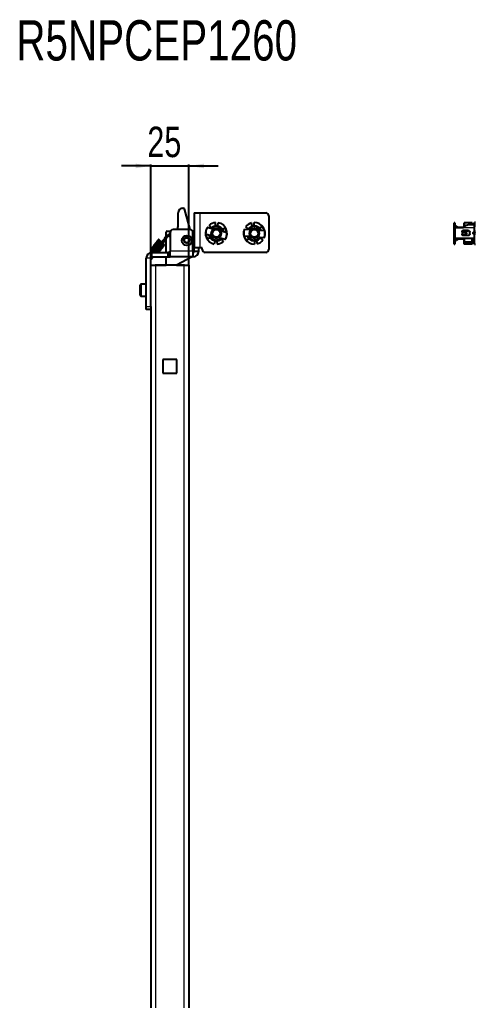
# Model space of a CAD drawing. Header units: millimetres. Extents: x -615 to 971, y 528 to 2003.
# Drawn here: x 114 to 413, y 1358 to 2003 of the extents above; entities that cross this region are included whole.
import ezdxf

# ---------------------------------------------------------------- set-up
doc = ezdxf.new("R2010")
doc.units = ezdxf.units.MM
doc.layers.add('FORMAT', color=7, linetype='Continuous')
doc.styles.add('SLDTEXTSTYLE0', font='TXT', dxfattribs={"width": 0.75})
doc.dimstyles.new('SLDDIMSTYLE1', dxfattribs={"dimtxt": 20, "dimasz": 10, "dimexe": 0, "dimexo": 0.0625, "dimgap": 5, "dimtad": 2, "dimdec": 1, "dimrnd": 1e-09, "dimzin": 12, "dimdsep": 46, "dimtxsty": 'SLDTEXTSTYLE0', "dimsah": 1, "dimcen": 0.09, "dimadec": 0, "dimazin": 3, "dimtfac": 1, "dimtmove": 0, "dimatfit": 0, "dimfxl": 0, "dimfrac": 2, "dimtolj": 1, "dimtzin": 12, "dimarcsym": 0})

# ---------------------------------------------------------------- blocks, each defined once
blk = doc.blocks.new('_D_6')
at = {"layer": 'FORMAT'}
for p, q in [((200.14, 1841.41), (200.14, 1907.52)), ((225.14, 1841.41), (225.14, 1907.52)), ((200.14, 1906.52), (180.91, 1906.52)), ((200.14, 1906.52), (225.14, 1906.52)), ((225.14, 1906.52), (244.37, 1906.52))]:
    blk.add_line(p, q, dxfattribs=at)
for points in [[(200.14, 1906.52), (190.14, 1908.05), (190.14, 1904.98)], [(225.14, 1906.52), (235.14, 1904.98), (235.14, 1908.05)]]:
    blk.add_solid(points, dxfattribs=at)
at = {"layer": 'FORMAT', "insert": (197.86, 1932.3), "char_height": 20, "attachment_point": 1, "style": 'SLDTEXTSTYLE0'}
blk.add_mtext('25', dxfattribs=at)

msp = doc.modelspace()

# ---------------------------------------------------------------- linework, layer by layer
at = {"color": 7, "linetype": 'Continuous', "lineweight": 25}
for p, q in [((218.02, 1866.7), (218.02, 1875.7)), ((221.02, 1878.7), (221.64, 1878.7)), ((222.12, 1878.33), (225.79, 1864.7)), ((228.64, 1875.7), (228.64, 1852.7)), ((228.64, 1875.7), (232.44, 1875.7)), ((232.44, 1875.7), (275.64, 1875.7)), ((242.73, 1867.3), (242.58, 1869.28)), ((244.07, 1867.23), (244.43, 1869.18)), ((266.79, 1867.13), (266.27, 1869.05)), ((268.12, 1867.31), (268.11, 1869.3)), ((277.64, 1873.7), (277.64, 1851.7)), ((399.79, 1869.2), (399.29, 1869.2)), ((399.29, 1868.44), (399.29, 1869.2)), ((399.79, 1868.44), (399.29, 1868.44)), ((399.29, 1865.37), (399.29, 1868.44)), ((399.79, 1869.2), (399.79, 1868.44)), ((399.79, 1868.44), (399.79, 1865.78)), ((406.01, 1869.2), (405.89, 1869)), ((405.89, 1869), (406.01, 1869.2)), ((405.89, 1866.15), (405.89, 1869)), ((406.01, 1869.2), (406.01, 1866.29)), ((411.09, 1869.2), (406.01, 1869.2)), ((411.29, 1869.09), (411.09, 1869.2)), ((411.09, 1868.15), (411.09, 1869.2)), ((411.09, 1869.2), (411.29, 1869.08)), ((411.29, 1869.08), (411.29, 1868.15)), ((413.29, 1869.3), (412.79, 1869.3)), ((412.79, 1868.53), (412.79, 1869.3)), ((412.79, 1867.48), (412.79, 1868.53)), ((412.79, 1868.53), (413.29, 1868.53)), ((210.34, 1860.03), (210.34, 1863.2)), ((210.84, 1863.7), (213.1, 1863.7)), ((212.84, 1862.7), (212.84, 1850.5)), ((225.84, 1864.7), (214.84, 1864.7)), ((227.84, 1850.5), (227.84, 1862.7)), ((236.15, 1861.85), (239.15, 1861.04)), ((237.3, 1865.99), (237.18, 1866.07)), ((240.26, 1865.2), (237.26, 1866)), ((239.76, 1865.95), (238.38, 1867.48)), ((239.45, 1865.41), (239.89, 1865.8)), ((239.76, 1865.95), (239.89, 1865.8)), ((239.89, 1865.8), (240.36, 1865.28)), ((240.22, 1865.43), (240.03, 1865.26)), ((244.02, 1867.26), (242.79, 1867.32)), ((246.74, 1865.45), (246.22, 1864.98)), ((246.51, 1864.91), (246.31, 1864.87)), ((246.33, 1865.08), (246.38, 1865.09)), ((246.89, 1865.58), (246.74, 1865.45)), ((246.89, 1865.58), (247.16, 1865.26)), ((246.91, 1865.2), (249.2, 1865.69)), ((249.1, 1865.46), (247.03, 1865.02)), ((250.13, 1862.56), (247.12, 1863.36)), ((247.77, 1863.62), (247.3, 1863.47)), ((249.1, 1865.46), (249.2, 1865.69)), ((261.7, 1864.84), (261.57, 1864.89)), ((264.76, 1864.61), (261.65, 1864.84)), ((264.12, 1865.26), (262.49, 1866.5)), ((263.92, 1864.67), (264.28, 1865.14)), ((264.12, 1865.26), (264.28, 1865.14)), ((264.28, 1865.14), (264.83, 1864.71)), ((264.68, 1864.84), (264.52, 1864.63)), ((264.76, 1864.77), (264.61, 1864.62)), ((268.06, 1867.33), (266.84, 1867.17)), ((271.07, 1866.06), (270.65, 1865.5)), ((270.74, 1865.62), (270.79, 1865.64)), ((270.95, 1865.49), (270.76, 1865.41)), ((271.2, 1866.22), (271.07, 1866.06)), ((271.2, 1866.22), (271.52, 1865.95)), ((271.28, 1865.85), (273.45, 1866.76)), ((273.39, 1866.51), (271.44, 1865.7)), ((274.94, 1863.85), (271.84, 1864.08)), ((272.43, 1864.46), (271.99, 1864.22)), ((273.39, 1866.51), (273.45, 1866.76)), ((399.3, 1865.37), (399.29, 1865.37)), ((399.29, 1865.28), (399.29, 1865.37)), ((399.29, 1859.42), (399.29, 1865.28)), ((400.49, 1866.94), (399.99, 1866.94)), ((400.49, 1866.67), (399.99, 1866.67)), ((399.99, 1866.67), (399.99, 1866.21)), ((399.99, 1866.21), (400.49, 1866.21)), ((405.59, 1865.8), (399.99, 1865.8)), ((400.49, 1866.21), (400.49, 1866.67)), ((401.99, 1865.8), (401.99, 1866.06)), ((405.81, 1866.06), (401.99, 1866.06)), ((404.69, 1863.25), (404.69, 1863.62)), ((404.69, 1863.25), (404.69, 1861.65)), ((408.49, 1864.09), (405.19, 1864.09)), ((405.19, 1863.9), (408.49, 1863.9)), ((406.75, 1867.14), (405.59, 1865.8)), ((405.89, 1863.17), (405.89, 1863.9)), ((406.01, 1863.9), (406.01, 1863.16)), ((406.98, 1861.91), (407.03, 1861.92)), ((407.62, 1862.46), (407.62, 1862.42)), ((409.69, 1868.15), (411.84, 1868.15)), ((409.69, 1861.97), (409.69, 1862.93)), ((411.79, 1862.37), (411.79, 1862.54)), ((412.34, 1863.08), (412.59, 1863.08)), ((412.34, 1862.99), (412.59, 1862.99)), ((412.34, 1861.86), (412.59, 1861.86)), ((412.34, 1861.82), (412.59, 1861.82)), ((412.49, 1862.99), (412.49, 1861.86)), ((412.59, 1867.64), (412.59, 1865.8)), ((412.79, 1866.04), (412.59, 1866)), ((412.79, 1863.49), (412.79, 1867.48)), ((412.79, 1867.48), (413.29, 1867.48)), ((413.29, 1863.49), (412.79, 1863.49)), ((412.79, 1863.12), (412.79, 1863.49)), ((206.58, 1856.56), (206.97, 1856.25)), ((207.34, 1856.72), (206.95, 1857.03)), ((206.97, 1856.25), (207.05, 1856.19)), ((207.42, 1856.66), (207.34, 1856.72)), ((210.49, 1860.22), (207.7, 1856.69)), ((207.7, 1856.69), (207.7, 1856.69)), ((208.17, 1856.32), (210.96, 1859.85)), ((208.32, 1856), (210.34, 1858.74)), ((210.34, 1860.34), (209.12, 1858.8)), ((210.34, 1849.7), (210.34, 1859.06)), ((210.96, 1859.85), (210.96, 1859.85)), ((239.37, 1859.2), (237.07, 1858.71)), ((237.07, 1858.71), (237.17, 1858.94)), ((237.17, 1858.94), (239.24, 1859.38)), ((238.5, 1860.78), (238.98, 1860.93)), ((239.38, 1858.82), (239.11, 1859.15)), ((239.38, 1858.82), (239.53, 1858.95)), ((239.53, 1858.95), (240.05, 1859.42)), ((239.77, 1859.49), (239.96, 1859.53)), ((239.94, 1859.32), (239.89, 1859.31)), ((242.21, 1857.17), (241.84, 1855.22)), ((242.26, 1857.14), (243.49, 1857.08)), ((243.54, 1857.1), (243.7, 1855.12)), ((246.38, 1858.6), (245.91, 1859.12)), ((246.01, 1859.21), (249.02, 1858.4)), ((246.05, 1858.97), (246.24, 1859.14)), ((246.82, 1858.99), (246.38, 1858.6)), ((246.52, 1858.45), (246.38, 1858.6)), ((246.52, 1858.45), (247.89, 1856.93)), ((248.97, 1858.41), (249.09, 1858.34)), ((261.33, 1860.55), (264.44, 1860.32)), ((264.99, 1858.55), (262.82, 1857.65)), ((262.82, 1857.65), (262.88, 1857.89)), ((262.88, 1857.89), (264.84, 1858.71)), ((263.84, 1859.95), (264.29, 1860.18)), ((265.08, 1858.18), (264.75, 1858.45)), ((265.08, 1858.18), (265.2, 1858.34)), ((265.2, 1858.34), (265.62, 1858.9)), ((265.33, 1858.91), (265.51, 1858.99)), ((265.53, 1858.78), (265.48, 1858.76)), ((268.16, 1857.09), (268.16, 1855.1)), ((268.21, 1857.07), (269.43, 1857.23)), ((269.48, 1857.27), (270, 1855.35)), ((271.99, 1859.26), (271.44, 1859.69)), ((271.51, 1859.63), (271.66, 1859.78)), ((271.52, 1859.79), (274.62, 1859.56)), ((271.6, 1859.57), (271.76, 1859.77)), ((272.35, 1859.73), (271.99, 1859.26)), ((272.15, 1859.14), (271.99, 1859.26)), ((272.15, 1859.14), (273.79, 1857.9)), ((274.57, 1859.56), (274.71, 1859.51)), ((399.29, 1858.36), (399.29, 1859.42)), ((399.79, 1858.36), (399.29, 1858.36)), ((399.29, 1855.28), (399.29, 1858.36)), ((399.79, 1858.97), (399.79, 1858.36)), ((399.79, 1858.36), (399.79, 1855.28)), ((401.99, 1858.95), (399.99, 1858.95)), ((400.49, 1857.74), (399.99, 1857.74)), ((401.99, 1858.34), (401.32, 1858.34)), ((405.59, 1858.6), (401.6, 1858.6)), ((412.59, 1858.95), (401.99, 1858.95)), ((405.81, 1858.34), (401.99, 1858.34)), ((404.69, 1861.27), (404.69, 1861.65)), ((405.19, 1860.93), (408.49, 1860.93)), ((408.49, 1860.78), (405.19, 1860.78)), ((405.59, 1858.95), (405.59, 1858.6)), ((405.89, 1858.25), (405.59, 1858.6)), ((405.61, 1858.95), (405.89, 1858.62)), ((405.89, 1860.93), (405.89, 1861.76)), ((405.89, 1856.61), (405.89, 1858.95)), ((406.01, 1856.53), (405.89, 1856.61)), ((405.89, 1855.4), (405.89, 1856.61)), ((405.89, 1855.4), (406.01, 1855.2)), ((405.89, 1855.4), (405.89, 1855.4)), ((406.01, 1855.2), (405.89, 1855.4)), ((406.01, 1861.78), (406.01, 1860.93)), ((406.01, 1858.95), (406.01, 1856.53)), ((411.09, 1856.53), (406.01, 1856.53)), ((406.01, 1856.53), (406.01, 1855.2)), ((411.09, 1856.53), (411.09, 1858.95)), ((411.29, 1856.57), (411.09, 1856.53)), ((411.09, 1855.2), (411.09, 1856.53)), ((411.29, 1858.95), (411.29, 1856.57)), ((411.29, 1858.05), (412.49, 1858.05)), ((411.84, 1856.63), (411.29, 1856.63)), ((411.29, 1856.57), (411.29, 1855.32)), ((411.29, 1856.25), (411.84, 1856.25)), ((412.49, 1858.97), (412.49, 1858.05)), ((412.79, 1858.36), (412.49, 1858.42)), ((412.79, 1858.1), (412.49, 1858.19)), ((412.59, 1858.4), (412.59, 1858.95)), ((412.59, 1857.13), (412.59, 1857.57)), ((412.59, 1857.13), (412.59, 1856.76)), ((412.79, 1861.8), (412.79, 1861.64)), ((412.79, 1855.1), (412.79, 1861.64)), ((413.29, 1861.64), (412.79, 1861.64)), ((200.2, 1851.5), (200.25, 1851.45)), ((200.52, 1850.93), (200.57, 1850.88)), ((200.6, 1852.01), (200.65, 1851.96)), ((200.94, 1849.7), (211.34, 1849.7)), ((201, 1852.52), (201.05, 1852.47)), ((201.3, 1851.44), (201.28, 1851.58)), ((201.41, 1853.03), (201.46, 1852.98)), ((201.44, 1850.37), (201.83, 1850.06)), ((201.7, 1851.96), (201.68, 1852.1)), ((201.81, 1853.54), (201.86, 1853.49)), ((201.81, 1849.84), (201.94, 1849.74)), ((201.83, 1850.06), (201.91, 1850)), ((201.94, 1849.72), (201.92, 1849.7)), ((202.1, 1852.47), (202.08, 1852.61)), ((202.21, 1854.05), (202.26, 1854)), ((202.5, 1852.99), (202.48, 1853.12)), ((202.56, 1849.7), (202.57, 1849.85)), ((202.66, 1854.94), (202.61, 1854.9)), ((202.61, 1854.57), (202.66, 1854.51)), ((202.9, 1853.51), (202.88, 1853.63)), ((211.34, 1849.7), (211.34, 1846.7)), ((212.84, 1849.7), (211.34, 1849.7)), ((212.84, 1846.7), (212.84, 1850.5)), ((227.84, 1850.5), (227.84, 1846.7)), ((232.44, 1852.7), (228.64, 1852.7)), ((228.64, 1850.5), (228.64, 1852.7)), ((228.64, 1850.5), (231.64, 1850.5)), ((231.64, 1850.5), (231.64, 1852.7)), ((233.94, 1852.7), (232.44, 1852.7)), ((233.94, 1851.7), (233.94, 1852.7)), ((275.64, 1849.7), (235.94, 1849.7)), ((399.79, 1855.28), (399.29, 1855.28)), ((399.29, 1855.2), (399.29, 1855.28)), ((399.29, 1855.2), (399.79, 1855.2)), ((399.79, 1855.28), (399.79, 1855.2)), ((411.09, 1855.2), (406.01, 1855.2)), ((411.09, 1855.2), (411.29, 1855.32)), ((411.29, 1855.32), (411.09, 1855.2)), ((411.29, 1855.32), (411.29, 1855.32)), ((412.79, 1855.1), (413.29, 1855.1)), ((197.14, 1814.2), (197.14, 1845.9)), ((200.66, 1846.65), (200.14, 1845.95)), ((200.14, 1814.2), (200.14, 1845.9)), ((200.14, 1844.94), (200.25, 1845.09)), ((200.2, 1846.22), (200.46, 1846.54)), ((200.25, 1845.09), (201.44, 1846.69)), ((200.25, 1845.09), (200.25, 1845.09)), ((200.94, 1846.7), (211.34, 1846.7)), ((210.34, 1841.4), (210.34, 1846.7)), ((211.34, 1846.7), (212.84, 1846.7)), ((227.84, 1846.7), (212.84, 1846.7)), ((227.34, 1846.7), (217.1, 1841.4)), ((200.14, 1841.4), (203.24, 1841.4)), ((203.24, 1841.41), (202.99, 1841.4)), ((203.24, 1841.41), (210.34, 1841.41)), ((222.04, 1841.4), (203.24, 1841.4)), ((217.12, 1841.41), (222.04, 1841.41)), ((222.04, 1841.4), (225.14, 1841.4)), ((225.14, 1841.4), (225.14, 769.78)), ((193.64, 1828.9), (193.14, 1828.4)), ((193.14, 1821.4), (193.14, 1828.4)), ((197.14, 1828.9), (193.64, 1828.9)), ((193.64, 1828.9), (193.64, 1820.9)), ((193.14, 1821.4), (193.64, 1820.9)), ((193.64, 1820.9), (197.14, 1820.9)), ((197.14, 1812.2), (197.14, 1814.2)), ((200.14, 1812.2), (197.14, 1812.2)), ((200.14, 1814.2), (200.14, 1812.2)), ((200.14, 1812.2), (200.14, 777.4)), ((217.14, 1779.4), (208.14, 1779.4)), ((208.14, 1779.4), (208.14, 1770.4)), ((217.14, 1770.4), (217.14, 1779.4)), ((208.14, 1770.4), (217.14, 1770.4))]:
    msp.add_line(p, q, dxfattribs=at)
at = {"color": 8, "linetype": 'Continuous', "lineweight": 18}
for p, q in [((232.44, 1875.7), (232.44, 1852.7)), ((399.99, 1865.8), (399.99, 1858.95)), ((405.19, 1864.09), (405.19, 1863.9)), ((412.59, 1865.8), (405.59, 1865.8)), ((408.49, 1863.9), (408.49, 1864.09)), ((412.34, 1863.08), (412.34, 1862.99)), ((412.34, 1861.86), (412.34, 1861.82)), ((412.59, 1863.08), (412.59, 1865.8)), ((412.59, 1858.95), (412.59, 1861.82)), ((210.49, 1860.22), (210.49, 1860.22)), ((225.69, 1858.13), (227, 1858.54)), ((399.99, 1858.6), (399.99, 1858.34)), ((405.19, 1860.93), (405.19, 1860.78)), ((408.49, 1860.78), (408.49, 1860.93)), ((411.84, 1856.25), (411.84, 1856.63)), ((200.94, 1846.7), (200.94, 1849.7)), ((227.84, 1850.5), (212.84, 1850.5)), ((200.14, 1845.9), (197.14, 1845.9)), ((203.24, 1841.4), (203.24, 1841.41)), ((203.24, 1841.4), (203.24, 782.03)), ((222.04, 1841.4), (222.04, 1841.41)), ((222.04, 766.88), (222.04, 1841.4)), ((197.14, 1814.2), (200.14, 1814.2))]:
    msp.add_line(p, q, dxfattribs=at)
at = {"color": 7, "linetype": 'Continuous', "lineweight": 25, "flags": 128}
for points in [[(399.99, 1866.06), (399.86, 1866.05), (399.79, 1866.04)], [(206.58, 1856.56), (206.58, 1856.59), (206.6, 1856.65), (206.65, 1856.73), (206.72, 1856.83), (206.8, 1856.91), (206.87, 1856.98), (206.92, 1857.02), (206.95, 1857.03), (206.95, 1857.03)], [(399.99, 1858.6), (399.86, 1858.61), (399.79, 1858.62)], [(399.99, 1858.34), (399.86, 1858.35), (399.79, 1858.37)], [(201.43, 1846.7), (201.44, 1846.69), (201.43, 1846.7)]]:
    msp.add_lwpolyline(points, dxfattribs=at)
at = {"color": 8, "linetype": 'Continuous', "lineweight": 18, "flags": 128}
for points in [[(206.97, 1856.25), (206.97, 1856.25), (206.99, 1856.26), (207.03, 1856.31), (207.09, 1856.39), (207.17, 1856.47), (207.24, 1856.57), (207.29, 1856.64), (207.33, 1856.7), (207.34, 1856.72), (207.34, 1856.72)], [(411.78, 1858.05), (411.77, 1858), (411.77, 1857.86), (411.76, 1857.71), (411.75, 1857.62), (411.75, 1857.62), (411.75, 1857.62)], [(201.94, 1849.72), (201.94, 1849.72), (201.96, 1849.7)]]:
    msp.add_lwpolyline(points, dxfattribs=at)
at = {"color": 7, "linetype": 'Continuous', "lineweight": 25}
for centre, radius in [((243.14, 1862.2), 3.25), ((243.14, 1862.2), 3), ((243.14, 1862.2), 2.5), ((268.14, 1862.2), 3.25), ((268.14, 1862.2), 3), ((268.14, 1862.2), 2.5), ((223.85, 1857.55), 3.3), ((223.84, 1857.7), 1.9), ((223.84, 1857.7), 1.61)]:
    msp.add_circle(centre, radius, dxfattribs=at)
for centre, radius, start, end in [((221.02, 1875.7), 3, 90, 180), ((221.64, 1878.2), 0.5, 15.07946, 90), ((275.64, 1873.7), 2, 0, 90), ((243.14, 1862.2), 7.1, 94.51924, 132.01924), ((243.14, 1862.2), 7.1, 327.01924, 79.51924), ((268.14, 1862.2), 7.1, 105.2121, 142.7121), ((268.14, 1862.2), 7.1, 337.7121, 90.2121), ((210.84, 1863.2), 0.5, 90, 180), ((213.09, 1860.95), 1.25, 101.53696, 137.22264), ((214.84, 1862.7), 2, 90, 180), ((215.02, 1866.7), 3, 318.18969, 0), ((225.84, 1862.7), 2, 0, 90), ((243.14, 1862.2), 7.1, 147.01924, 259.51924), ((243.14, 1862.2), 7, 147.13211, 182.90637), ((243.14, 1862.2), 7, 182.90637, 209.90637), ((243.14, 1862.2), 4.85, 42.01924, 132.01924), ((243.14, 1862.2), 4.15, 132.01924, 133.8162), ((243.14, 1862.2), 4.15, 16.22227, 42.01924), ((243.14, 1862.2), 7, 327.13211, 2.90637), ((243.14, 1862.2), 6.8, 3.45109, 28.6836), ((243.14, 1862.2), 7, 2.90637, 29.90637), ((268.14, 1862.2), 7.1, 157.7121, 270.2121), ((268.14, 1862.2), 7, 157.82497, 193.59922), ((268.14, 1862.2), 4.85, 52.7121, 142.7121), ((268.14, 1862.2), 4.15, 142.7121, 144.50906), ((268.14, 1862.2), 4.15, 26.91513, 52.7121), ((268.14, 1862.2), 6.8, 14.14395, 39.37646), ((268.14, 1862.2), 7, 13.59922, 40.59922), ((268.14, 1862.2), 7, 337.82497, 13.59922), ((399.91, 1865.18), 0.63, 82.85574, 170.36306), ((409.69, 1867.05), 1.1, 89.96184, 100.14326), ((411.95, 1867.49), 0.665, 13.44863, 98.95624), ((412.62, 1865.98), 0.18, 262.85574, 350.36306), ((412.64, 1863.39), 0.306, 260.90956, 299.70981), ((412.76, 1864.05), 1.07, 260.90956, 299.70981), ((412.77, 1859.6), 2.27, 76.59367, 94.39584), ((412.64, 1861.17), 0.648, 76.59367, 94.39584), ((211.74, 1861.89), 4.05, 229.73139, 232.45325), ((213.09, 1860.95), 1.25, 180, 258.46304), ((243.14, 1862.2), 6.8, 183.45109, 208.6836), ((243.14, 1862.2), 4.15, 196.22227, 222.01924), ((243.14, 1862.2), 4.85, 222.01924, 312.01924), ((243.14, 1862.2), 7.1, 274.51924, 312.01924), ((243.14, 1862.2), 4.15, 312.01924, 313.8162), ((268.14, 1862.2), 7, 193.59922, 220.59922), ((268.14, 1862.2), 6.8, 194.14395, 219.37646), ((268.14, 1862.2), 4.15, 206.91513, 232.7121), ((268.14, 1862.2), 4.85, 232.7121, 322.7121), ((268.14, 1862.2), 7.1, 285.2121, 322.7121), ((268.14, 1862.2), 4.15, 322.7121, 324.50906), ((399.9, 1859.57), 0.62, 193.44863, 278.95624), ((411.95, 1857.28), 0.665, 261.04376, 346.55137), ((411.95, 1856.91), 0.665, 261.04376, 346.55137), ((412.62, 1858.78), 0.177, 13.44863, 98.95624), ((412.62, 1858.42), 0.18, 9.63694, 97.14426), ((200.94, 1845.9), 3.8, 90, 180), ((227.84, 1850.5), 0.8, 270, 0), ((227.84, 1850.5), 3.8, 270, 0), ((235.94, 1851.7), 2, 180, 270), ((275.64, 1851.7), 2, 270, 0), ((200.94, 1845.9), 0.8, 90, 180), ((222.04, 1838.31), 3.1, 85.39665, 90)]:
    msp.add_arc(centre, radius, start, end, dxfattribs=at)
at = {"color": 8, "linetype": 'Continuous', "lineweight": 18}
for centre, radius, start, end in [((243.14, 1862.2), 5.05, 94.51924, 132.01924), ((243.14, 1862.2), 4.15, 42.01924, 132.01924), ((243.14, 1862.2), 5.05, 42.01924, 79.51924), ((268.14, 1862.2), 5.05, 105.2121, 142.7121), ((268.14, 1862.2), 4.15, 52.7121, 142.7121), ((268.14, 1862.2), 5.05, 52.7121, 90.2121), ((205.06, 1858.14), 2.78, 315.51114, 327.88924), ((218.61, 1870.02), 17.22, 230.70258, 232.69779), ((213.86, 1863.94), 9.69, 233.04147, 235.05198), ((221.54, 1873.72), 17.44, 230.71125, 232.68088), ((243.14, 1862.2), 5.05, 222.01924, 259.51924), ((243.14, 1862.2), 4.15, 222.01924, 312.01924), ((243.14, 1862.2), 5.05, 274.51924, 312.01924), ((268.14, 1862.2), 5.05, 232.7121, 270.2121), ((268.14, 1862.2), 4.15, 232.7121, 322.7121), ((268.14, 1862.2), 5.05, 285.2121, 322.7121), ((200.85, 1851.1), 1.43, 313.35219, 323.8809), ((200.91, 1851.05), 1.45, 313.37209, 323.96186), ((202.85, 1854.75), 0.295, 115.83441, 267.34716), ((201.79, 1847.37), 2.75, 233.18507, 236.03111)]:
    msp.add_arc(centre, radius, start, end, dxfattribs=at)
at = {"color": 7, "linetype": 'Continuous', "lineweight": 25}
for points, knots in [([(210.96, 1859.85), (211.05, 1859.96), (211.31, 1860.29), (211.71, 1860.82), (212.09, 1861.34), (212.24, 1861.57), (212.3, 1861.68), (212.32, 1861.75), (212.33, 1861.83), (212.32, 1861.89), (212.31, 1861.91)], [0, 0, 0, 0, 0.122972, 0.357795, 0.597296, 0.840144, 0.906241, 0.947144, 0.977555, 1, 1, 1, 1]), ([(242.59, 1867.02), (242.63, 1867.16), (242.67, 1867.33), (242.77, 1867.27), (242.79, 1867.26)], [0, 0, 0, 0, 0.832234, 1, 1, 1, 1]), ([(244.18, 1866.94), (244.16, 1867.08), (244.13, 1867.26), (244.03, 1867.21), (244.01, 1867.2)], [0, 0, 0, 0, 0.8322341, 1, 1, 1, 1]), ([(246.37, 1865.11), (246.59, 1864.83), (246.98, 1864.33), (247.2, 1863.74), (247.3, 1863.47)], [0, 0, 0, 0, 0.559785, 1, 1, 1, 1]), ([(246.74, 1865.45), (246.98, 1865.13), (247.41, 1864.57), (247.66, 1863.91), (247.77, 1863.62)], [0, 0, 0, 0, 0.559866, 1, 1, 1, 1]), ([(266.7, 1866.83), (266.71, 1866.98), (266.73, 1867.16), (266.83, 1867.12), (266.85, 1867.11)], [0, 0, 0, 0, 0.8322341, 1, 1, 1, 1]), ([(268.29, 1867.05), (268.24, 1867.19), (268.17, 1867.36), (268.08, 1867.29), (268.07, 1867.27)], [0, 0, 0, 0, 0.8322341, 1, 1, 1, 1]), ([(270.77, 1865.66), (271.04, 1865.43), (271.52, 1865.01), (271.84, 1864.46), (271.99, 1864.22)], [0, 0, 0, 0, 0.5597848, 1, 1, 1, 1]), ([(271.07, 1866.06), (271.37, 1865.79), (271.89, 1865.32), (272.27, 1864.72), (272.43, 1864.46)], [0, 0, 0, 0, 0.559866, 1, 1, 1, 1]), ([(399.99, 1865.8), (399.99, 1865.8), (399.99, 1865.99), (399.99, 1866.1), (399.99, 1866.21)], [0, 0, 0, 0, 0.000208, 1, 1, 1, 1]), ([(401.99, 1866.06), (401.71, 1866.27), (401.21, 1866.65), (400.71, 1866.85), (400.49, 1866.94)], [0, 0, 0, 0, 0.559911, 1, 1, 1, 1]), ([(401.6, 1865.8), (401.45, 1865.95), (401.08, 1866.3), (400.71, 1866.53), (400.49, 1866.67)], [0, 0, 0, 0, 0.4035618, 1, 1, 1, 1]), ([(401.15, 1865.8), (401.15, 1865.8), (400.93, 1865.99), (400.71, 1866.1), (400.49, 1866.21)], [0, 0, 0, 0, 0.000208, 1, 1, 1, 1]), ([(404.69, 1863.62), (404.7, 1863.68), (404.71, 1863.78), (404.8, 1863.93), (404.92, 1864.03), (405.06, 1864.09), (405.16, 1864.09), (405.19, 1864.09)], [0, 0, 0, 0, 0.2143729, 0.4287785, 0.6425919, 0.8566662, 1, 1, 1, 1]), ([(405.19, 1863.9), (405.14, 1863.89), (405.02, 1863.88), (404.87, 1863.8), (404.76, 1863.69), (404.7, 1863.55), (404.7, 1863.46), (404.69, 1863.43)], [0, 0, 0, 0, 0.214385, 0.428772, 0.643033, 0.856802, 1, 1, 1, 1]), ([(404.69, 1863.25), (405.19, 1863.22), (405.86, 1863.19), (406.76, 1863.04), (407.06, 1862.99), (407.22, 1862.97)], [0, 0, 0, 0, 0.587693, 0.790818, 1, 1, 1, 1]), ([(404.69, 1861.65), (405.19, 1861.69), (405.86, 1861.74), (406.76, 1861.89), (407.06, 1861.92), (407.22, 1861.93)], [0, 0, 0, 0, 0.587693, 0.790818, 1, 1, 1, 1]), ([(406.75, 1867.14), (406.92, 1867.29), (407.27, 1867.59), (408.25, 1867.9), (409.01, 1868.04), (409.5, 1868.13)], [0, 0, 0, 0, 0.254027, 0.526591, 1, 1, 1, 1]), ([(407.62, 1862.46), (407.62, 1862.51), (407.61, 1862.63), (407.53, 1862.78), (407.42, 1862.89), (407.31, 1862.95), (407.24, 1862.96), (407.22, 1862.97)], [0, 0, 0, 0, 0.225883, 0.451767, 0.67765, 0.903524, 1, 1, 1, 1]), ([(407.22, 1861.93), (407.27, 1861.94), (407.36, 1861.96), (407.49, 1862.05), (407.58, 1862.18), (407.62, 1862.31), (407.62, 1862.39), (407.62, 1862.42)], [0, 0, 0, 0, 0.225867, 0.4517344, 0.6775983, 0.9034793, 1, 1, 1, 1]), ([(408.49, 1864.09), (408.63, 1864.08), (408.9, 1864.06), (409.26, 1863.87), (409.53, 1863.58), (409.67, 1863.25), (409.69, 1863.02), (409.69, 1862.93)], [0, 0, 0, 0, 0.213238, 0.42649, 0.63916, 0.849598, 1, 1, 1, 1]), ([(409.69, 1862.73), (409.68, 1862.86), (409.66, 1863.13), (409.46, 1863.48), (409.16, 1863.73), (408.82, 1863.88), (408.59, 1863.89), (408.49, 1863.9)], [0, 0, 0, 0, 0.212376, 0.424979, 0.633479, 0.843609, 1, 1, 1, 1]), ([(408.49, 1860.93), (408.63, 1860.94), (408.9, 1860.97), (409.26, 1861.16), (409.53, 1861.46), (409.67, 1861.8), (409.69, 1862.03), (409.69, 1862.12)], [0, 0, 0, 0, 0.212875, 0.425767, 0.637937, 0.847353, 1, 1, 1, 1]), ([(409.69, 1861.97), (409.68, 1861.84), (409.66, 1861.57), (409.46, 1861.21), (409.16, 1860.95), (408.82, 1860.8), (408.59, 1860.79), (408.49, 1860.78)], [0, 0, 0, 0, 0.2128333, 0.4258501, 0.6355415, 0.8465873, 1, 1, 1, 1]), ([(411.79, 1862.54), (411.8, 1862.6), (411.81, 1862.72), (411.91, 1862.88), (412.04, 1863.01), (412.2, 1863.07), (412.3, 1863.08), (412.34, 1863.08)], [0, 0, 0, 0, 0.214305, 0.42865, 0.642279, 0.856223, 1, 1, 1, 1]), ([(412.34, 1862.99), (412.28, 1862.99), (412.16, 1862.97), (411.99, 1862.88), (411.87, 1862.74), (411.8, 1862.59), (411.8, 1862.49), (411.79, 1862.44)], [0, 0, 0, 0, 0.214319, 0.428642, 0.642812, 0.856387, 1, 1, 1, 1]), ([(411.79, 1862.41), (411.8, 1862.35), (411.81, 1862.22), (411.91, 1862.06), (412.04, 1861.93), (412.2, 1861.87), (412.3, 1861.86), (412.34, 1861.86)], [0, 0, 0, 0, 0.214211, 0.428471, 0.641842, 0.855602, 1, 1, 1, 1]), ([(412.34, 1861.82), (412.28, 1861.82), (412.16, 1861.84), (411.99, 1861.93), (411.87, 1862.07), (411.8, 1862.23), (411.8, 1862.33), (411.79, 1862.37)], [0, 0, 0, 0, 0.214393, 0.428789, 0.643061, 0.856854, 1, 1, 1, 1]), ([(412.79, 1867.01), (412.79, 1866.99), (412.79, 1866.95), (412.77, 1866.9), (412.73, 1866.85), (412.66, 1866.84), (412.62, 1866.83), (412.59, 1866.83)], [0, 0, 0, 0, 0.1953532, 0.3776399, 0.5390508, 0.7822387, 1, 1, 1, 1]), ([(412.79, 1866.72), (412.79, 1866.7), (412.79, 1866.66), (412.77, 1866.61), (412.74, 1866.56), (412.67, 1866.55), (412.62, 1866.55), (412.59, 1866.55)], [0, 0, 0, 0, 0.195302, 0.377541, 0.538909, 0.761383, 1, 1, 1, 1]), ([(203.73, 1855.3), (203.67, 1855.36), (203.52, 1855.49), (203.27, 1855.57), (203.08, 1855.54), (203, 1855.42), (202.97, 1855.19), (203.11, 1855.02), (203.2, 1854.91)], [0, 0, 0, 0, 0.119412, 0.284052, 0.513532, 0.635931, 0.769152, 1, 1, 1, 1]), ([(204.13, 1855.81), (204.07, 1855.87), (203.93, 1856), (203.68, 1856.08), (203.48, 1856.05), (203.4, 1855.93), (203.37, 1855.7), (203.5, 1855.54), (203.59, 1855.45)], [0, 0, 0, 0, 0.121175, 0.288044, 0.520616, 0.644684, 0.779737, 1, 1, 1, 1]), ([(203.71, 1855.41), (203.73, 1855.41), (203.76, 1855.41), (204.07, 1855.35), (204.55, 1855.15), (204.96, 1854.95), (205.17, 1854.84)], [0, 0, 0, 0, 0.148028, 0.394639, 0.680654, 1, 1, 1, 1]), ([(204.54, 1856.32), (204.48, 1856.37), (204.33, 1856.5), (204.08, 1856.59), (203.89, 1856.56), (203.81, 1856.44), (203.78, 1856.22), (203.9, 1856.07), (203.98, 1855.98)], [0, 0, 0, 0, 0.122989, 0.292154, 0.527908, 0.653694, 0.790632, 1, 1, 1, 1]), ([(204.12, 1855.92), (204.13, 1855.92), (204.17, 1855.92), (204.47, 1855.86), (204.96, 1855.66), (205.36, 1855.46), (205.58, 1855.35)], [0, 0, 0, 0, 0.148432, 0.395597, 0.682188, 1, 1, 1, 1]), ([(204.94, 1856.83), (204.88, 1856.88), (204.74, 1857.01), (204.48, 1857.1), (204.29, 1857.07), (204.21, 1856.95), (204.18, 1856.74), (204.3, 1856.59), (204.37, 1856.51)], [0, 0, 0, 0, 0.124856, 0.296386, 0.535417, 0.662971, 0.801849, 1, 1, 1, 1]), ([(204.52, 1856.43), (204.54, 1856.43), (204.57, 1856.42), (204.88, 1856.37), (205.37, 1856.17), (205.77, 1855.97), (205.98, 1855.86)], [0, 0, 0, 0, 0.148836, 0.396558, 0.683727, 1, 1, 1, 1]), ([(205.27, 1857.4), (205.24, 1857.43), (205.12, 1857.54), (204.89, 1857.61), (204.69, 1857.58), (204.61, 1857.46), (204.58, 1857.22), (204.73, 1857.04), (204.82, 1856.93)], [0, 0, 0, 0, 0.073377, 0.241712, 0.476268, 0.601454, 0.737769, 1, 1, 1, 1]), ([(204.93, 1856.94), (204.94, 1856.94), (204.98, 1856.93), (205.28, 1856.87), (205.77, 1856.68), (206.17, 1856.48), (206.38, 1856.37)], [0, 0, 0, 0, 0.149242, 0.397523, 0.685271, 1, 1, 1, 1]), ([(206.62, 1856.86), (206.39, 1857.16), (206.04, 1857.61), (205.6, 1858), (205.29, 1858.12), (205.1, 1858.09), (205.01, 1857.97), (204.98, 1857.73), (205.13, 1857.55), (205.22, 1857.44)], [0, 0, 0, 0, 0.298435, 0.437746, 0.539892, 0.682205, 0.758172, 0.840902, 1, 1, 1, 1]), ([(205.31, 1857.46), (205.31, 1857.46), (205.28, 1857.43), (205.39, 1857.45), (205.68, 1857.38), (206.01, 1857.26), (206.21, 1857.16), (206.23, 1857.15)], [0, 0, 0, 0, 0.021612, 0.277034, 0.594005, 0.961278, 1, 1, 1, 1]), ([(205.78, 1855.54), (206, 1855.37), (206.44, 1855.06), (207.02, 1854.65), (207.46, 1854.35), (207.84, 1854.12), (208.07, 1854.02), (208.24, 1854.04), (208.34, 1854.12), (208.41, 1854.24), (208.4, 1854.41), (208.35, 1854.53), (208.21, 1854.66), (208.21, 1854.66)], [0, 0, 0, 0, 0.155938, 0.298743, 0.419834, 0.520845, 0.675692, 0.727886, 0.762101, 0.792954, 0.844457, 0.999762, 1, 1, 1, 1]), ([(206.18, 1856.05), (206.41, 1855.88), (206.84, 1855.57), (207.43, 1855.16), (207.87, 1854.86), (208.24, 1854.63), (208.47, 1854.53), (208.65, 1854.55), (208.75, 1854.63), (208.82, 1854.75), (208.81, 1854.91), (208.64, 1855.17), (208.23, 1855.57), (207.86, 1855.9), (207.69, 1856.04)], [0, 0, 0, 0, 0.120536, 0.230319, 0.323379, 0.401055, 0.520119, 0.560242, 0.586543, 0.610259, 0.649844, 0.769232, 0.897485, 1, 1, 1, 1]), ([(206.83, 1856.79), (206.71, 1856.9), (206.51, 1857.07), (206.34, 1857.22), (206.27, 1857.28)], [0, 0, 0, 0, 0.5956653, 1, 1, 1, 1]), ([(208.32, 1855.16), (208.3, 1855.19), (208.27, 1855.27), (208.04, 1855.44), (207.73, 1855.67), (207.39, 1855.91), (206.99, 1856.2), (206.7, 1856.41), (206.55, 1856.52)], [0, 0, 0, 0, 0.134267, 0.352185, 0.489336, 0.645657, 0.817803, 1, 1, 1, 1]), ([(207.05, 1856.19), (207.14, 1856.13), (207.31, 1856.03), (207.62, 1856), (207.91, 1856.08), (208.09, 1856.22), (208.16, 1856.3), (208.17, 1856.32)], [0, 0, 0, 0, 0.241852, 0.482958, 0.724075, 0.954441, 1, 1, 1, 1]), ([(207.7, 1856.69), (207.68, 1856.67), (207.65, 1856.64), (207.57, 1856.61), (207.5, 1856.62), (207.45, 1856.64), (207.43, 1856.66), (207.42, 1856.66)], [0, 0, 0, 0, 0.241711, 0.48172, 0.722059, 0.953296, 1, 1, 1, 1]), ([(208.01, 1855.76), (208.02, 1855.77), (208.13, 1855.8), (208.23, 1855.9), (208.3, 1855.99), (208.32, 1856)], [0, 0, 0, 0, 0.133594, 0.857024, 1, 1, 1, 1]), ([(211.64, 1861.76), (211.62, 1861.73), (211.54, 1861.61), (211.27, 1861.24), (210.89, 1860.73), (210.61, 1860.37), (210.49, 1860.22)], [0, 0, 0, 0, 0.120445, 0.428404, 0.764758, 1, 1, 1, 1]), ([(239.53, 1858.95), (239.29, 1859.27), (238.87, 1859.83), (238.61, 1860.49), (238.5, 1860.78)], [0, 0, 0, 0, 0.559866, 1, 1, 1, 1]), ([(239.9, 1859.29), (239.69, 1859.57), (239.29, 1860.07), (239.07, 1860.67), (238.98, 1860.93)], [0, 0, 0, 0, 0.559785, 1, 1, 1, 1]), ([(242.09, 1857.47), (242.11, 1857.32), (242.14, 1857.14), (242.24, 1857.19), (242.26, 1857.2)], [0, 0, 0, 0, 0.832234, 1, 1, 1, 1]), ([(243.69, 1857.38), (243.65, 1857.24), (243.6, 1857.07), (243.5, 1857.13), (243.49, 1857.14)], [0, 0, 0, 0, 0.832234, 1, 1, 1, 1]), ([(265.2, 1858.34), (264.9, 1858.61), (264.38, 1859.08), (264.01, 1859.68), (263.84, 1859.95)], [0, 0, 0, 0, 0.559866, 1, 1, 1, 1]), ([(265.5, 1858.74), (265.23, 1858.97), (264.76, 1859.39), (264.43, 1859.94), (264.29, 1860.18)], [0, 0, 0, 0, 0.5597848, 1, 1, 1, 1]), ([(267.99, 1857.35), (268.04, 1857.21), (268.1, 1857.05), (268.19, 1857.12), (268.2, 1857.13)], [0, 0, 0, 0, 0.832234, 1, 1, 1, 1]), ([(269.57, 1857.57), (269.56, 1857.42), (269.54, 1857.24), (269.44, 1857.29), (269.42, 1857.29)], [0, 0, 0, 0, 0.832234, 1, 1, 1, 1]), ([(399.99, 1858.95), (399.99, 1858.68), (399.99, 1858.2), (399.99, 1857.88), (399.99, 1857.74)], [0, 0, 0, 0, 0.559866, 1, 1, 1, 1]), ([(401.99, 1858.95), (401.71, 1858.68), (401.21, 1858.2), (400.71, 1857.88), (400.49, 1857.74)], [0, 0, 0, 0, 0.559911, 1, 1, 1, 1]), ([(401.99, 1858.34), (401.71, 1858.13), (401.21, 1857.75), (400.71, 1857.55), (400.49, 1857.46)], [0, 0, 0, 0, 0.559911, 1, 1, 1, 1]), ([(404.69, 1861.41), (404.7, 1861.36), (404.71, 1861.25), (404.8, 1861.1), (404.92, 1860.99), (405.06, 1860.94), (405.16, 1860.93), (405.19, 1860.93)], [0, 0, 0, 0, 0.214295, 0.42863, 0.64223, 0.856153, 1, 1, 1, 1]), ([(405.19, 1860.78), (405.14, 1860.79), (405.02, 1860.8), (404.87, 1860.88), (404.76, 1861), (404.7, 1861.14), (404.7, 1861.23), (404.69, 1861.27)], [0, 0, 0, 0, 0.214445, 0.428893, 0.643239, 0.857188, 1, 1, 1, 1]), ([(411.59, 1857.66), (411.59, 1857.69), (411.59, 1857.77), (411.59, 1857.9), (411.59, 1858), (411.59, 1858.05), (411.59, 1858.05)], [0, 0, 0, 0, 0.239432, 0.627389, 0.999313, 1, 1, 1, 1]), ([(411.75, 1857.62), (411.73, 1857.62), (411.68, 1857.62), (411.62, 1857.63), (411.6, 1857.65), (411.59, 1857.66), (411.59, 1857.66)], [0, 0, 0, 0, 0.266331, 0.548449, 0.829136, 1, 1, 1, 1]), ([(412.79, 1857.39), (412.79, 1857.41), (412.79, 1857.45), (412.77, 1857.5), (412.73, 1857.56), (412.66, 1857.57), (412.5, 1857.58), (412.19, 1857.6), (411.92, 1857.61), (411.75, 1857.62)], [0, 0, 0, 0, 0.052051, 0.100621, 0.143629, 0.208426, 0.277664, 0.558659, 1, 1, 1, 1]), ([(203.84, 1849.7), (203.77, 1849.74), (203.64, 1849.83), (203.32, 1850.05), (202.93, 1850.33), (202.45, 1850.67), (201.9, 1851.06), (201.33, 1851.43), (200.84, 1851.7), (200.49, 1851.86), (200.23, 1851.94), (200.21, 1851.87), (200.19, 1851.84)], [0, 0, 0, 0, 0.062108, 0.129924, 0.236653, 0.315079, 0.419967, 0.567307, 0.655413, 0.757825, 0.874412, 1, 1, 1, 1]), ([(200.22, 1851.47), (200.3, 1851.4), (200.46, 1851.26), (200.74, 1851.14), (200.88, 1851.07)], [0, 0, 0, 0, 0.5131341, 1, 1, 1, 1]), ([(200.54, 1850.9), (200.63, 1850.83), (200.79, 1850.7), (201.08, 1850.58), (201.22, 1850.53)], [0, 0, 0, 0, 0.512882, 1, 1, 1, 1]), ([(204.59, 1850), (204.56, 1850.02), (204.51, 1850.04), (204.31, 1850.17), (204.06, 1850.33), (203.73, 1850.56), (203.34, 1850.84), (202.86, 1851.18), (202.31, 1851.57), (201.74, 1851.93), (201.25, 1852.2), (200.89, 1852.37), (200.63, 1852.45), (200.61, 1852.38), (200.6, 1852.35)], [0, 0, 0, 0, 0.073219, 0.142955, 0.207336, 0.264609, 0.354761, 0.420957, 0.509511, 0.633948, 0.708354, 0.794802, 0.893243, 1, 1, 1, 1]), ([(200.66, 1851.37), (200.66, 1851.37), (200.66, 1851.33), (200.82, 1851.12), (201.15, 1850.87), (201.59, 1850.55), (202.12, 1850.17), (202.59, 1849.84), (202.84, 1849.66), (202.9, 1849.62)], [0, 0, 0, 0, 0.012735, 0.231791, 0.406235, 0.541237, 0.712882, 0.937603, 1, 1, 1, 1]), ([(200.98, 1850.81), (200.98, 1850.81), (200.97, 1850.77), (201.13, 1850.58), (201.47, 1850.33), (201.78, 1850.12), (201.94, 1850.02), (201.97, 1850)], [0, 0, 0, 0, 0.015317, 0.405251, 0.715817, 0.956158, 1, 1, 1, 1]), ([(205, 1850.51), (204.97, 1850.53), (204.91, 1850.55), (204.71, 1850.67), (204.46, 1850.84), (204.13, 1851.07), (203.74, 1851.34), (203.27, 1851.69), (202.72, 1852.08), (202.14, 1852.44), (201.65, 1852.71), (201.3, 1852.88), (201.03, 1852.96), (201.01, 1852.89), (201, 1852.86)], [0, 0, 0, 0, 0.0726223, 0.1423307, 0.2067016, 0.2639773, 0.3541532, 0.420316, 0.5088469, 0.6332957, 0.7077048, 0.7941163, 0.8925426, 1, 1, 1, 1]), ([(201.02, 1852.49), (201.1, 1852.42), (201.26, 1852.28), (201.54, 1852.16), (201.68, 1852.1)], [0, 0, 0, 0, 0.510022, 1, 1, 1, 1]), ([(201.09, 1852.02), (201.06, 1851.98), (201.01, 1851.92), (201.21, 1851.64), (201.55, 1851.37), (202, 1851.06), (202.53, 1850.68), (203.07, 1850.29), (203.52, 1849.97), (203.78, 1849.8), (203.87, 1849.74), (203.88, 1849.74)], [0, 0, 0, 0, 0.175544, 0.32281, 0.440155, 0.530953, 0.646365, 0.797463, 0.890809, 0.997094, 1, 1, 1, 1]), ([(205.4, 1851.02), (205.37, 1851.04), (205.31, 1851.06), (205.12, 1851.18), (204.87, 1851.35), (204.54, 1851.57), (204.15, 1851.85), (203.67, 1852.19), (203.12, 1852.58), (202.55, 1852.95), (202.06, 1853.22), (201.7, 1853.39), (201.44, 1853.47), (201.42, 1853.4), (201.4, 1853.37)], [0, 0, 0, 0, 0.0720258, 0.1417068, 0.2060673, 0.2633458, 0.3535455, 0.4196748, 0.5081834, 0.6326434, 0.7070559, 0.7934309, 0.8918422, 1, 1, 1, 1]), ([(201.49, 1852.53), (201.47, 1852.49), (201.42, 1852.43), (201.62, 1852.15), (201.96, 1851.88), (202.41, 1851.56), (202.93, 1851.19), (203.47, 1850.8), (203.94, 1850.47), (204.3, 1850.23), (204.6, 1850.04), (204.69, 1849.99), (204.74, 1849.97)], [0, 0, 0, 0, 0.14275, 0.261994, 0.357066, 0.430618, 0.524085, 0.646449, 0.722078, 0.808168, 0.902138, 1, 1, 1, 1]), ([(201.44, 1850.37), (201.45, 1850.36), (201.47, 1850.36), (201.54, 1850.39), (201.61, 1850.46), (201.68, 1850.54), (201.72, 1850.59), (201.73, 1850.62)], [0, 0, 0, 0, 0.212246, 0.424493, 0.636739, 0.848986, 1, 1, 1, 1]), ([(201.68, 1852.81), (201.69, 1852.8), (201.78, 1852.73), (201.94, 1852.67), (202.08, 1852.61)], [0, 0, 0, 0, 0.062159, 1, 1, 1, 1]), ([(205.8, 1851.53), (205.77, 1851.54), (205.72, 1851.57), (205.52, 1851.69), (205.28, 1851.86), (204.94, 1852.08), (204.56, 1852.36), (204.08, 1852.7), (203.53, 1853.09), (202.96, 1853.46), (202.46, 1853.73), (202.11, 1853.89), (201.84, 1853.98), (201.82, 1853.91), (201.81, 1853.88)], [0, 0, 0, 0, 0.0714296, 0.1410831, 0.205433, 0.2627143, 0.3529382, 0.4190339, 0.5075199, 0.6319909, 0.7064074, 0.7927459, 0.891142, 1, 1, 1, 1]), ([(201.89, 1853.04), (201.87, 1853), (201.82, 1852.94), (202.02, 1852.65), (202.37, 1852.39), (202.81, 1852.07), (203.34, 1851.69), (203.88, 1851.31), (204.34, 1850.98), (204.7, 1850.74), (205, 1850.55), (205.1, 1850.5), (205.14, 1850.48)], [0, 0, 0, 0, 0.143336, 0.262559, 0.357673, 0.431245, 0.524711, 0.647074, 0.722736, 0.80884, 0.9028, 1, 1, 1, 1]), ([(201.91, 1850), (201.92, 1849.98), (201.96, 1849.94), (201.98, 1849.87), (201.98, 1849.8), (201.96, 1849.74), (201.94, 1849.72), (201.94, 1849.72)], [0, 0, 0, 0, 0.241895, 0.484471, 0.726557, 0.955709, 1, 1, 1, 1]), ([(202.08, 1853.32), (202.09, 1853.32), (202.18, 1853.24), (202.34, 1853.18), (202.48, 1853.12)], [0, 0, 0, 0, 0.062662, 1, 1, 1, 1]), ([(206.2, 1852.04), (206.18, 1852.05), (206.12, 1852.08), (205.93, 1852.2), (205.68, 1852.36), (205.35, 1852.59), (204.96, 1852.87), (204.49, 1853.21), (203.94, 1853.6), (203.36, 1853.97), (202.87, 1854.24), (202.51, 1854.4), (202.24, 1854.49), (202.22, 1854.42), (202.21, 1854.39)], [0, 0, 0, 0, 0.070834, 0.14046, 0.204799, 0.262083, 0.352331, 0.418393, 0.506857, 0.631338, 0.705759, 0.792061, 0.890442, 1, 1, 1, 1]), ([(202.23, 1854.02), (202.31, 1853.95), (202.47, 1853.82), (202.75, 1853.69), (202.88, 1853.63)], [0, 0, 0, 0, 0.505287, 1, 1, 1, 1]), ([(202.3, 1853.55), (202.27, 1853.51), (202.23, 1853.45), (202.43, 1853.16), (202.77, 1852.9), (203.22, 1852.58), (203.75, 1852.2), (204.28, 1851.82), (204.75, 1851.49), (205.11, 1851.25), (205.41, 1851.06), (205.5, 1851.01), (205.55, 1850.99)], [0, 0, 0, 0, 0.1439216, 0.2631249, 0.3582809, 0.4318714, 0.5253369, 0.6476999, 0.7233932, 0.8095128, 0.9034626, 1, 1, 1, 1]), ([(202.64, 1854.53), (202.72, 1854.46), (202.88, 1854.32), (203.27, 1854.15), (203.69, 1853.94), (204, 1853.76), (204.16, 1853.67)], [0, 0, 0, 0, 0.25864, 0.513489, 0.757273, 1, 1, 1, 1]), ([(203.04, 1854.98), (203.01, 1855), (202.97, 1855.03), (202.91, 1855.04), (202.84, 1855.05), (202.76, 1855.03), (202.69, 1855), (202.66, 1854.97), (202.65, 1854.96)], [0, 0, 0, 0, 0.16821, 0.334597, 0.492682, 0.639712, 0.895455, 1, 1, 1, 1]), ([(202.69, 1853.9), (202.74, 1853.82), (202.82, 1853.68), (203.18, 1853.4), (203.63, 1853.09), (204.15, 1852.71), (204.69, 1852.32), (205.16, 1852), (205.51, 1851.76), (205.81, 1851.57), (205.9, 1851.52), (205.95, 1851.5)], [0, 0, 0, 0, 0.137088, 0.248655, 0.334921, 0.444456, 0.587859, 0.676604, 0.777548, 0.88764, 1, 1, 1, 1]), ([(203.32, 1854.79), (203.26, 1854.85), (203.12, 1854.98), (202.89, 1855.06), (202.78, 1855.02), (202.73, 1855.01)], [0, 0, 0, 0, 0.263202, 0.622339, 1, 1, 1, 1]), ([(202.97, 1854.46), (202.93, 1854.43), (202.84, 1854.39), (202.95, 1854.4), (203.25, 1854.33), (203.75, 1854.14), (204.15, 1853.93), (204.37, 1853.82)], [0, 0, 0, 0, 0.186775, 0.339781, 0.529853, 0.7504, 1, 1, 1, 1]), ([(203.29, 1854.12), (203.29, 1854.13), (203.28, 1854.24), (203.25, 1854.37), (203.23, 1854.5)], [0, 0, 0, 0, 0.071377, 1, 1, 1, 1]), ([(203.31, 1854.9), (203.32, 1854.9), (203.36, 1854.9), (203.66, 1854.84), (204.15, 1854.65), (204.56, 1854.44), (204.77, 1854.33)], [0, 0, 0, 0, 0.147626, 0.393684, 0.679125, 1, 1, 1, 1]), ([(204.17, 1853.5), (204.39, 1853.34), (204.82, 1853.03), (205.4, 1852.62), (205.84, 1852.32), (206.22, 1852.09), (206.45, 1851.98), (206.63, 1852), (206.73, 1852.08), (206.8, 1852.2), (206.79, 1852.36), (206.74, 1852.48), (206.6, 1852.62), (206.59, 1852.63)], [0, 0, 0, 0, 0.152505, 0.295288, 0.416515, 0.51741, 0.672115, 0.724307, 0.758529, 0.789392, 0.840935, 0.99625, 1, 1, 1, 1]), ([(204.51, 1850.03), (204.53, 1850.02), (204.58, 1850.01), (204.61, 1849.99), (204.63, 1849.97)], [0, 0, 0, 0, 0.459115, 1, 1, 1, 1]), ([(204.76, 1849.67), (204.72, 1849.69), (204.66, 1849.73), (204.55, 1849.79), (204.51, 1849.82)], [0, 0, 0, 0, 0.574471, 1, 1, 1, 1]), ([(206.16, 1852.27), (206.17, 1852.27), (206.21, 1852.31), (206.36, 1852.57), (206.24, 1852.71), (206.02, 1852.9), (205.7, 1853.13), (205.36, 1853.38), (204.96, 1853.66), (204.68, 1853.86), (204.54, 1853.97)], [0, 0, 0, 0, 0.065581, 0.3051044, 0.4167571, 0.5648433, 0.6581653, 0.764421, 0.8812953, 1, 1, 1, 1]), ([(204.74, 1849.7), (204.73, 1849.74), (204.71, 1849.82), (204.6, 1849.95), (204.55, 1850.02)], [0, 0, 0, 0, 0.504298, 1, 1, 1, 1]), ([(204.56, 1849.85), (204.58, 1849.84), (204.67, 1849.78), (204.73, 1849.75), (204.77, 1849.72)], [0, 0, 0, 0, 0.233817, 1, 1, 1, 1]), ([(204.57, 1854.01), (204.79, 1853.85), (205.22, 1853.54), (205.81, 1853.13), (206.25, 1852.83), (206.63, 1852.59), (206.86, 1852.49), (207.03, 1852.51), (207.14, 1852.59), (207.2, 1852.71), (207.2, 1852.87), (207.14, 1852.99), (207, 1853.13), (207, 1853.14)], [0, 0, 0, 0, 0.153363, 0.296153, 0.417346, 0.518269, 0.67301, 0.725203, 0.759423, 0.790284, 0.841817, 0.997129, 1, 1, 1, 1]), ([(205.34, 1850.1), (205.31, 1850.11), (205.24, 1850.14), (205.08, 1850.23), (204.94, 1850.32), (204.89, 1850.34)], [0, 0, 0, 0, 0.416086, 0.81554, 1, 1, 1, 1]), ([(204.92, 1850.54), (204.94, 1850.53), (204.98, 1850.52), (205.02, 1850.5), (205.03, 1850.48)], [0, 0, 0, 0, 0.426495, 1, 1, 1, 1]), ([(206.56, 1852.78), (206.57, 1852.78), (206.61, 1852.82), (206.76, 1853.07), (206.65, 1853.22), (206.42, 1853.41), (206.11, 1853.64), (205.77, 1853.88), (205.36, 1854.17), (205.08, 1854.37), (204.94, 1854.48)], [0, 0, 0, 0, 0.06549, 0.304753, 0.416324, 0.564262, 0.657467, 0.763613, 0.880393, 1, 1, 1, 1]), ([(205.1, 1850.06), (205.13, 1850.08), (205.19, 1850.13), (205.13, 1850.3), (205, 1850.47), (204.95, 1850.53)], [0, 0, 0, 0, 0.377296, 0.752518, 1, 1, 1, 1]), ([(204.96, 1850.36), (204.98, 1850.35), (205.13, 1850.26), (205.34, 1850.14), (205.44, 1850.09), (205.49, 1850.07)], [0, 0, 0, 0, 0.052345, 0.518112, 1, 1, 1, 1]), ([(204.97, 1854.52), (205.2, 1854.35), (205.63, 1854.04), (206.21, 1853.63), (206.65, 1853.34), (207.03, 1853.1), (207.26, 1853), (207.44, 1853.02), (207.54, 1853.1), (207.61, 1853.22), (207.6, 1853.38), (207.54, 1853.51), (207.4, 1853.64), (207.4, 1853.65)], [0, 0, 0, 0, 0.154222, 0.297017, 0.418176, 0.519128, 0.673905, 0.726098, 0.760317, 0.791174, 0.842698, 0.998007, 1, 1, 1, 1]), ([(205.26, 1850.12), (205.28, 1850.12), (205.32, 1850.11), (205.36, 1850.08), (205.38, 1850.07)], [0, 0, 0, 0, 0.440988, 1, 1, 1, 1]), ([(205.72, 1850.62), (205.69, 1850.63), (205.63, 1850.66), (205.47, 1850.75), (205.33, 1850.84), (205.28, 1850.86)], [0, 0, 0, 0, 0.414161, 0.814903, 1, 1, 1, 1]), ([(205.47, 1849.67), (205.5, 1849.69), (205.56, 1849.74), (205.49, 1849.9), (205.36, 1850.06), (205.32, 1850.11)], [0, 0, 0, 0, 0.38733, 0.771624, 1, 1, 1, 1]), ([(205.33, 1851.05), (205.35, 1851.04), (205.39, 1851.03), (205.42, 1851.01), (205.44, 1850.99)], [0, 0, 0, 0, 0.427242, 1, 1, 1, 1]), ([(205.51, 1850.57), (205.54, 1850.59), (205.59, 1850.64), (205.53, 1850.81), (205.4, 1850.98), (205.35, 1851.04)], [0, 0, 0, 0, 0.379873, 0.754627, 1, 1, 1, 1]), ([(205.38, 1855.03), (205.6, 1854.86), (206.03, 1854.55), (206.62, 1854.14), (207.06, 1853.84), (207.43, 1853.61), (207.67, 1853.51), (207.84, 1853.53), (207.94, 1853.61), (208.01, 1853.73), (208, 1853.9), (207.94, 1854.02), (207.8, 1854.15), (207.8, 1854.16)], [0, 0, 0, 0, 0.15508, 0.29788, 0.419005, 0.519987, 0.674799, 0.726992, 0.761209, 0.792065, 0.843578, 0.998885, 1, 1, 1, 1]), ([(205.55, 1850.63), (205.57, 1850.64), (205.61, 1850.65), (205.68, 1850.64), (205.75, 1850.63), (205.79, 1850.6), (205.81, 1850.59)], [0, 0, 0, 0, 0.21229, 0.467526, 0.736213, 1, 1, 1, 1]), ([(205.56, 1850.76), (205.61, 1850.73), (205.77, 1850.63), (205.83, 1850.61), (205.88, 1850.59)], [0, 0, 0, 0, 0.307856, 1, 1, 1, 1]), ([(205.65, 1850.64), (205.67, 1850.64), (205.71, 1850.63), (205.74, 1850.61), (205.76, 1850.59)], [0, 0, 0, 0, 0.4417975, 1, 1, 1, 1]), ([(205.86, 1850.19), (205.89, 1850.22), (205.94, 1850.26), (205.87, 1850.43), (205.75, 1850.58), (205.7, 1850.63)], [0, 0, 0, 0, 0.389937, 0.77371, 1, 1, 1, 1]), ([(205.73, 1851.56), (205.75, 1851.55), (205.79, 1851.54), (205.82, 1851.52), (205.84, 1851.5)], [0, 0, 0, 0, 0.42738, 1, 1, 1, 1]), ([(205.91, 1851.08), (205.94, 1851.1), (206, 1851.15), (205.93, 1851.32), (205.8, 1851.49), (205.75, 1851.55)], [0, 0, 0, 0, 0.382442, 0.756726, 1, 1, 1, 1]), ([(205.77, 1851.38), (205.78, 1851.38), (205.92, 1851.29), (206.11, 1851.18), (206.21, 1851.14), (206.26, 1851.11)], [0, 0, 0, 0, 0.015212, 0.502555, 1, 1, 1, 1]), ([(206.11, 1851.14), (206.08, 1851.16), (206.02, 1851.18), (205.89, 1851.25), (205.79, 1851.31), (205.79, 1851.32)], [0, 0, 0, 0, 0.4927038, 0.973233, 1, 1, 1, 1]), ([(205.95, 1852.04), (206.01, 1852), (206.2, 1851.88), (206.51, 1851.71), (206.75, 1851.61), (206.93, 1851.64), (207.03, 1851.72), (207.09, 1851.84), (207.08, 1852.01), (207.02, 1852.12), (206.88, 1852.26), (206.88, 1852.26)], [0, 0, 0, 0, 0.075884, 0.236408, 0.483126, 0.566887, 0.622301, 0.672149, 0.75388, 0.997681, 1, 1, 1, 1]), ([(205.96, 1851.16), (205.97, 1851.16), (206, 1851.17), (206.06, 1851.17), (206.13, 1851.15), (206.18, 1851.12), (206.2, 1851.11)], [0, 0, 0, 0, 0.122445, 0.407654, 0.707892, 1, 1, 1, 1]), ([(206.03, 1851.16), (206.05, 1851.16), (206.1, 1851.15), (206.13, 1851.13), (206.15, 1851.12)], [0, 0, 0, 0, 0.442019, 1, 1, 1, 1]), ([(206.31, 1851.59), (206.34, 1851.61), (206.4, 1851.65), (206.31, 1851.87), (206.18, 1852.05), (206.07, 1852.18), (206.06, 1852.19)], [0, 0, 0, 0, 0.332523, 0.65538, 0.968405, 1, 1, 1, 1]), ([(206.5, 1851.67), (206.47, 1851.68), (206.41, 1851.7), (206.25, 1851.79), (206.12, 1851.87), (206.08, 1851.9)], [0, 0, 0, 0, 0.42165, 0.836177, 1, 1, 1, 1]), ([(206.25, 1850.72), (206.28, 1850.74), (206.33, 1850.78), (206.26, 1850.95), (206.14, 1851.1), (206.09, 1851.16)], [0, 0, 0, 0, 0.392535, 0.775786, 1, 1, 1, 1]), ([(206.13, 1852.07), (206.15, 1852.06), (206.2, 1852.05), (206.23, 1852.03), (206.24, 1852.01)], [0, 0, 0, 0, 0.426986, 1, 1, 1, 1]), ([(206.23, 1851.15), (206.21, 1851.17), (206.17, 1851.2), (206.15, 1851.24), (206.14, 1851.25)], [0, 0, 0, 0, 0.532708, 1, 1, 1, 1]), ([(206.37, 1851.69), (206.37, 1851.69), (206.4, 1851.69), (206.45, 1851.69), (206.52, 1851.67), (206.56, 1851.65), (206.58, 1851.63)], [0, 0, 0, 0, 0.044292, 0.355485, 0.683075, 1, 1, 1, 1]), ([(206.63, 1851.24), (206.66, 1851.26), (206.72, 1851.31), (206.63, 1851.5), (206.47, 1851.69), (206.4, 1851.78)], [0, 0, 0, 0, 0.348014, 0.68511, 1, 1, 1, 1]), ([(206.42, 1851.69), (206.44, 1851.68), (206.49, 1851.67), (206.52, 1851.65), (206.53, 1851.64)], [0, 0, 0, 0, 0.4417299, 1, 1, 1, 1]), ([(206.79, 1852.3), (206.8, 1852.29), (206.98, 1852.19), (207.14, 1852.14), (207.31, 1852.16), (207.41, 1852.24), (207.48, 1852.36), (207.47, 1852.53), (207.41, 1852.65), (207.27, 1852.78), (207.27, 1852.78)], [0, 0, 0, 0, 0.026667, 0.341775, 0.448732, 0.519486, 0.583132, 0.687475, 0.998784, 1, 1, 1, 1]), ([(207.19, 1852.81), (207.2, 1852.81), (207.37, 1852.71), (207.52, 1852.66), (207.7, 1852.69), (207.8, 1852.76), (207.87, 1852.88), (207.86, 1853.05), (207.74, 1853.19), (207.66, 1853.3)], [0, 0, 0, 0, 0.019383, 0.33748, 0.445428, 0.516833, 0.581062, 0.68635, 1, 1, 1, 1]), ([(207.59, 1853.33), (207.6, 1853.32), (207.76, 1853.23), (207.91, 1853.18), (208.09, 1853.21), (208.19, 1853.28), (208.25, 1853.41), (208.25, 1853.57), (208.13, 1853.72), (208.04, 1853.82)], [0, 0, 0, 0, 0.0119545, 0.3331035, 0.442062, 0.5141322, 0.5789571, 0.6852096, 1, 1, 1, 1]), ([(207.99, 1853.84), (207.99, 1853.84), (208.15, 1853.75), (208.3, 1853.7), (208.48, 1853.73), (208.57, 1853.81), (208.64, 1853.93), (208.63, 1854.09), (208.52, 1854.24), (208.43, 1854.35)], [0, 0, 0, 0, 0.004376, 0.3286373, 0.4386273, 0.5113756, 0.5768081, 0.6840449, 1, 1, 1, 1]), ([(208.39, 1854.36), (208.52, 1854.3), (208.69, 1854.22), (208.86, 1854.25), (208.96, 1854.33), (209.03, 1854.45), (209.01, 1854.62), (208.91, 1854.79), (208.7, 1854.98), (208.64, 1855.03)], [0, 0, 0, 0, 0.2874503, 0.3849323, 0.4494039, 0.5073901, 0.6024128, 0.8861418, 1, 1, 1, 1])]:
    msp.add_open_spline(points, degree=3, knots=knots, dxfattribs=at)
at = {"color": 8, "linetype": 'Continuous', "lineweight": 18}
msp.add_open_spline([(406.97, 1861.91), (406.99, 1861.91), (407.03, 1861.92), (407.1, 1861.92), (407.16, 1861.93), (407.2, 1861.93), (407.22, 1861.93)], degree=3, knots=[0, 0, 0, 0, 0.246022, 0.497638, 0.810556, 1, 1, 1, 1], dxfattribs=at)
at = {"color": 7, "linetype": 'Continuous', "lineweight": 25}
for points in [[(201.45, 1850.47), (201.44, 1850.45), (201.42, 1850.4), (201.43, 1850.38), (201.44, 1850.37)], [(201.82, 1849.94), (201.81, 1849.92), (201.79, 1849.87), (201.8, 1849.85), (201.81, 1849.84)]]:
    msp.add_open_spline(points, degree=3, dxfattribs=at)

# ---------------------------------------------------------------- texts
at = {"layer": 'FORMAT', "insert": (111.82, 2002.23), "char_height": 26.4583, "attachment_point": 1, "style": 'SLDTEXTSTYLE0'}
msp.add_mtext('R5NPCEP1260', dxfattribs=at)

# ---------------------------------------------------------------- dimensions: what is measured, and where the dimension line sits
at = {"layer": 'FORMAT'}
dim = msp.add_linear_dim(base=(225.14, 1906.52), p1=(200.14, 1841.4), p2=(225.14, 1841.4), dimstyle='SLDDIMSTYLE1', dxfattribs=at)
dim.commit()
dim.dimension.update_dxf_attribs({"geometry": '_D_6', "text_midpoint": (212.64, 1906.52), "dimtype": 160})

doc.saveas('drawing.dxf')
